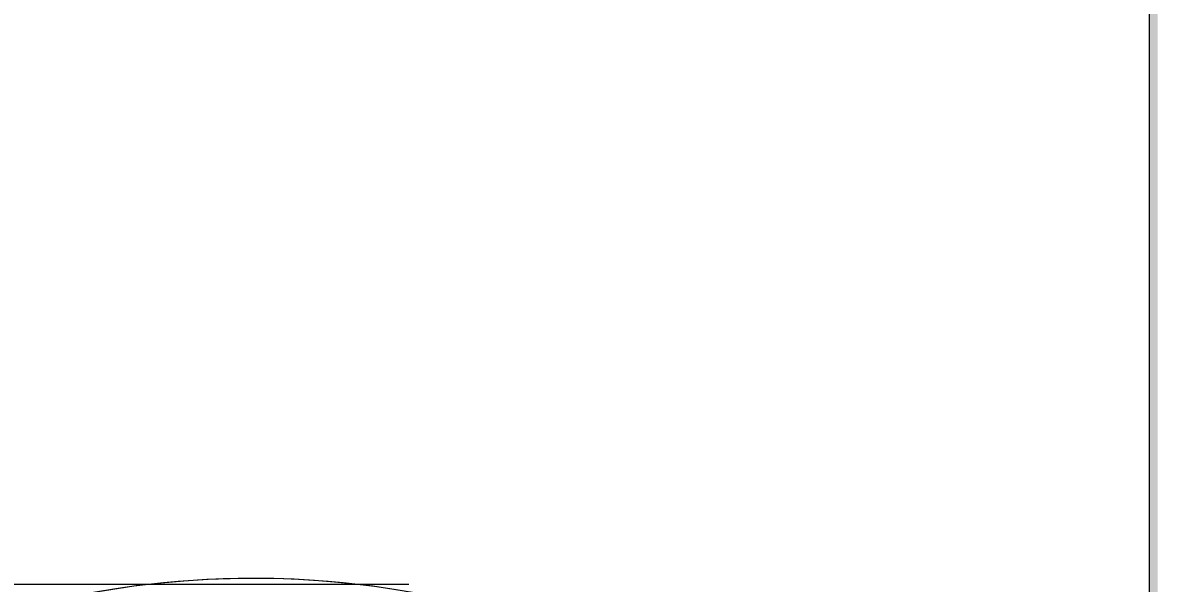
# Model space of a CAD drawing. Header units: metres. Extents: x 147 to 427, y -16 to 162.
# Drawn here: x 168.0162 to 168.2174, y 82.5458 to 82.6454 of the extents above; entities that cross this region are included whole.
import ezdxf

# ---------------------------------------------------------------- set-up
doc = ezdxf.new("R2010")
doc.units = ezdxf.units.M
for name, color, linetype, lineweight in [('A-ANNO-DIMS', 7, 'Continuous', 5), ('A-ANNO-DIMS-50', 7, 'Continuous', 5), ('A-WALL', 7, 'Continuous', 9), ('P-SANR-FIXT', 7, 'Continuous', 5)]:
    doc.layers.add(name, color=color, linetype=linetype, lineweight=lineweight)
doc.styles.add('Century Gothic', font='GOTHIC.TTF', dxfattribs={"height": 0.05})
doc.dimstyles.new('Setores_1_mm', dxfattribs={"dimscale": 0.3048, "dimtxt": 0.05220841348587629, "dimasz": 0.5208333333333333, "dimexe": 0.3937007874015747, "dimexo": 0.2460629921259842, "dimgap": 0.2870734908136483, "dimtad": 1, "dimrnd": 0.01, "dimzin": 0, "dimdsep": 46, "dimtxsty": 'Century Gothic', "dimblk1": 'OBLIQUE', "dimblk2": 'OBLIQUE', "dimsah": 1, "dimcen": 0.09, "dimazin": 0, "dimtfac": 1, "dimtdec": 4, "dimtix": 1, "dimtmove": 0, "dimatfit": 3, "dimfxl": 1, "dimtvp": 1, "dimtolj": 1, "dimtzin": 0, "dimarcsym": 2})

# ---------------------------------------------------------------- blocks, each defined once
blk = doc.blocks.new('USO_ESG_Cuba lavatório redonda - Uso geral-3627472-BANHEIROS E VESTIÁRIO')
at = {"layer": 'P-SANR-FIXT', "color": 9, "true_color": 0xc0c0c0}
for start, end in [(100.0108825630863, 180.0000000000002), (180.0000000000002, 0)]:
    blk.add_arc((-2.727719265099044e-15, -0.1600000000000002), 0.1599999999999999, start, end, dxfattribs=at)
at = {"layer": 'P-SANR-FIXT', "color": 254, "true_color": 0xd3d3d3}
for radius, start, end in [(0.1599999999999999, 120.0000000000003, 180.0000000000002), (0.1600000000000002, 179.9999999999998, 239.9999999999994)]:
    blk.add_arc((-2.759870525399777e-15, -0.1600000000000002), radius, start, end, dxfattribs=at)
blk = doc.blocks.new('DIMBLOCK47-BANHEIROS E VESTIÁRIO')
at = {"layer": 'A-ANNO-DIMS-50', "lineweight": 25}
for p, q in [((167.9647496571865, 82.5456962501147), (167.8853746571865, 82.6250712501147)), ((167.9647496571865, 82.5456962501147), (168.0441246571865, 82.4663212501147)), ((167.9647496571865, 82.3956962501147), (167.8853746571865, 82.47507125011471)), ((167.9647496571865, 82.3956962501147), (168.0441246571865, 82.3163212501147))]:
    blk.add_line(p, q, dxfattribs=at)
at = {"layer": 'A-ANNO-DIMS-50'}
for p, q in [((167.9647496571865, 82.5456962501147), (167.9274964556732, 82.5456962501147)), ((167.9647496571865, 82.3956962501147), (167.9647496571865, 82.5456962501147)), ((167.9647496571865, 82.5456962501147), (168.0847496571865, 82.5456962501147)), ((167.9647496571865, 82.39569625011468), (167.8447496571865, 82.39569625011468)), ((167.9647496571865, 82.39569625011468), (168.0786258653004, 82.39569625011468))]:
    blk.add_line(p, q, dxfattribs=at)
at = {"layer": 'A-ANNO-DIMS-50', "color": 0, "insert": (167.813161672595, 82.36047848831119), "char_height": 0.05, "width": 0.2645226283284398, "attachment_point": 1, "rotation": 89.99999999999963, "line_spacing_factor": 0.9845015114479526, "style": 'Century Gothic'}
blk.add_mtext('0,15 m', dxfattribs=at)
blk = doc.blocks.new('_Oblique')
at = {"color": 0, "linetype": 'ByBlock', "lineweight": -2}
blk.add_line((-0.5, -0.5), (0.5, 0.5), dxfattribs=at)

msp = doc.modelspace()

# ---------------------------------------------------------------- hatches: boundary and pattern name
at = {"layer": 'A-WALL', "true_color": 0xffd4aa, "transparency": 33554483}
h = msp.add_hatch(color=41, dxfattribs=at)
h.paths.add_polyline_path([(168.2171402177131, 80.59569625085983), (168.2176112868283, 80.59569625085983), (168.2171402177131, 82.35213213806233), (168.2161112868283, 82.35213213806233), (168.2161112868282, 80.59569625085983)])
h.paths.add_polyline_path([(168.2171402560557, 82.41434047580032), (168.2176112868283, 82.41434047580032), (168.2176112868283, 83.89569624974226), (168.2161112868283, 83.89569624974226), (168.2161112868283, 82.42115399550906), (168.2171402177131, 82.42127399613858), (168.2171402560557, 82.41524773578665)])

# ---------------------------------------------------------------- linework, layer by layer
at = {"layer": 'A-WALL', "color": 253, "true_color": 0xaaaaaa}
msp.add_line((168.2161112868281, 83.89569624974217), (168.2161112868281, 80.59569625048722), dxfattribs=at)

# ---------------------------------------------------------------- block references
at = {"layer": 'P-SANR-FIXT', "color": 254, "true_color": 0xd3d3d3, "rotation": 269.9999999999994}
msp.add_blockref('USO_ESG_Cuba lavatório redonda - Uso geral-3627472-BANHEIROS E VESTIÁRIO', (168.2171402177129, 82.38670306710037), dxfattribs=at)

# ---------------------------------------------------------------- dimensions: what is measured, and where the dimension line sits
at = {"layer": 'A-ANNO-DIMS'}
dim = msp.add_linear_dim(base=(167.9647496571866, 82.54569625011473), p1=(168.1536258653003, 82.39569625011468), p2=(167.8524964556731, 82.5456962501147), angle=89.99999999999991, dimstyle='Setores_1_mm', override={"dimpost": '<>', "dimfxl": 0.3364207504635184}, dxfattribs=at)
dim.commit()
dim.dimension.update_dxf_attribs({"geometry": 'DIMBLOCK47-BANHEIROS E VESTIÁRIO', "text_midpoint": (167.8509920091338, 82.47069625011464)})

doc.saveas('drawing.dxf')
